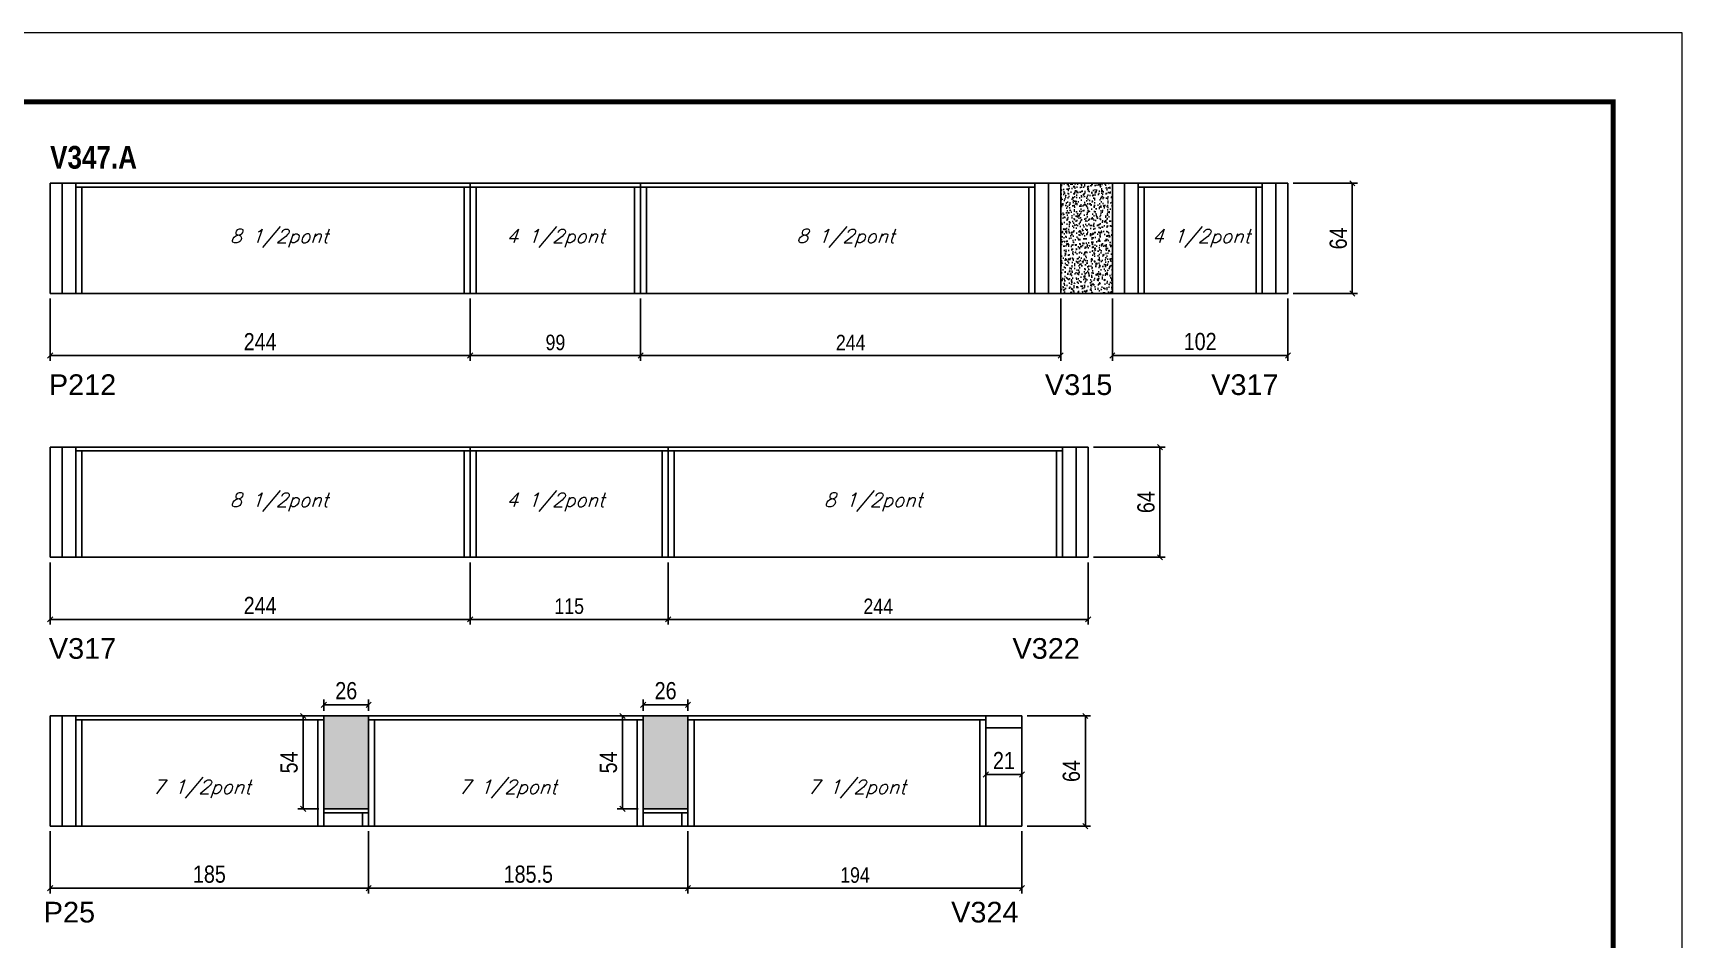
# Model space of a CAD drawing. Extents: x 2603 to 22413, y 1253 to 30260.
# Drawn here: x 13682 to 14639, y 20154 to 20681 of the extents above; entities that cross this region are included whole.
import ezdxf

# ---------------------------------------------------------------- set-up
doc = ezdxf.new("R2010")
doc.units = 0
doc.linetypes.add('DASHED', pattern=[0.75, 0.5, -0.25])
for name, color, linetype in [('5', 5, 'Continuous'), ('COTA', 241, 'Continuous'), ('NOMENCLATURA', 7, 'Continuous'), ('Painéis', 200, 'Continuous'), ('SARR_2.2x7', 40, 'Continuous'), ('SARR_3.5x7', 81, 'Continuous'), ('texto', 7, 'Continuous')]:
    doc.layers.add(name, color=color, linetype=linetype)
doc.layers.add('Folhas', color=255, linetype='Continuous', lineweight=9)
doc.layers.add('SARRAFO DE PRESSAO', color=251, linetype='DASHED', lineweight=9)
doc.styles.add('COTA TECNICA', font='techl___.ttf', dxfattribs={"height": 10})
doc.styles.add('COTA TECNICA-50', font='techl___.ttf', dxfattribs={"height": 9})
doc.styles.add('Romans', font='romans.shx')
doc.styles.get("Standard").update_dxf_attribs({"font": 'arial.ttf'})
doc.styles.add('TECNICA', font='techb___.ttf', dxfattribs={"height": 10})
doc.dimstyles.new('COTA PAINEL-50', dxfattribs={"dimtxt": 9, "dimasz": 3, "dimexe": 3, "dimexo": 3, "dimgap": 3, "dimtad": 1, "dimdec": 1, "dimzin": 12, "dimdsep": 46, "dimtxsty": 'COTA TECNICA-50', "dimblk1": 'OBLIQUE', "dimblk2": 'OBLIQUE', "dimsah": 1, "dimcen": 0.9, "dimclrd": 4, "dimclre": 4, "dimclrt": 240, "dimadec": 1, "dimazin": 3, "dimtfac": 1, "dimtdec": 1, "dimtmove": 0, "dimatfit": 3, "dimfxl": 1, "dimtolj": 1, "dimtzin": 12, "dimarcsym": 0})
doc.dimstyles.new('PAINEL', dxfattribs={"dimtxt": 10, "dimasz": 3, "dimexe": 3, "dimexo": 3, "dimgap": 3, "dimtad": 1, "dimdec": 1, "dimzin": 12, "dimdsep": 46, "dimtxsty": 'COTA TECNICA', "dimblk1": 'OBLIQUE', "dimblk2": 'OBLIQUE', "dimsah": 1, "dimcen": 0.9, "dimclrd": 4, "dimclre": 4, "dimclrt": 240, "dimadec": 1, "dimazin": 3, "dimtfac": 1, "dimtdec": 1, "dimtmove": 0, "dimatfit": 3, "dimfxl": 1, "dimtolj": 1, "dimtzin": 12, "dimarcsym": 0})

# ---------------------------------------------------------------- blocks, each defined once
blk = doc.blocks.new('9999999999')
at = {"layer": 'Folhas'}
blk.add_lwpolyline([(98138.98, 34190.21), (99623.98, 34190.21), (99623.98, 35240.21), (98138.98, 35240.21)], close=True, dxfattribs=at)
at = {"layer": 'Folhas', "color": 30, "const_width": 3}
blk.add_lwpolyline([(98213.98, 34230.21), (99583.98, 34230.21), (99583.98, 35200.21), (98213.98, 35200.21)], close=True, dxfattribs=at)
blk = doc.blocks.new('_Oblique')
at = {"color": 0, "linetype": 'ByBlock', "lineweight": -2}
blk.add_line((-0.5, -0.5), (0.5, 0.5), dxfattribs=at)
blk = doc.blocks.new('*D17')
at = {"layer": 'COTA', "color": 4, "linetype": 'ByBlock', "lineweight": -2, "transparency": 16777216}
for p, q in [((13935.48, 20526.24), (13935.48, 20490.16)), ((14034.48, 20526.24), (14034.48, 20490.16)), ((13935.48, 20493.16), (14034.48, 20493.16))]:
    blk.add_line(p, q, dxfattribs=at)
at = {"layer": 'Defpoints', "color": 0, "linetype": 'ByBlock', "transparency": 16777216}
for p in [(13935.48, 20529.24), (14034.48, 20529.24), (14034.48, 20493.16)]:
    blk.add_point(p, dxfattribs=at)
at = {"layer": 'COTA', "color": 4, "linetype": 'ByBlock', "lineweight": -2, "transparency": 16777216, "xscale": 3, "yscale": 3, "zscale": 3, "rotation": 180}
blk.add_blockref('_Oblique', (13935.48, 20493.16), dxfattribs=at)
at = {"layer": 'COTA', "color": 4, "linetype": 'ByBlock', "lineweight": -2, "transparency": 16777216, "xscale": 3, "yscale": 3, "zscale": 3}
blk.add_blockref('_Oblique', (14034.48, 20493.16), dxfattribs=at)
at = {"layer": 'COTA', "color": 240, "linetype": 'ByBlock', "transparency": 16777216, "insert": (13984.98, 20500.73), "char_height": 9, "attachment_point": 5, "style": 'COTA TECNICA-50'}
blk.add_mtext('\\A1;99', dxfattribs=at)
blk = doc.blocks.new('*D681')
at = {"layer": 'COTA', "color": 4, "linetype": 'ByBlock', "lineweight": -2, "transparency": 16777216}
for p, q in [((14034.48, 20526.24), (14034.48, 20490.16)), ((14278.48, 20526.24), (14278.48, 20490.16)), ((14034.48, 20493.16), (14278.48, 20493.16))]:
    blk.add_line(p, q, dxfattribs=at)
at = {"layer": 'Defpoints', "color": 0, "linetype": 'ByBlock', "transparency": 16777216}
for p in [(14034.48, 20529.24), (14278.48, 20529.24), (14278.48, 20493.16)]:
    blk.add_point(p, dxfattribs=at)
at = {"layer": 'COTA', "color": 4, "linetype": 'ByBlock', "lineweight": -2, "transparency": 16777216, "xscale": 3, "yscale": 3, "zscale": 3, "rotation": 180}
blk.add_blockref('_Oblique', (14034.48, 20493.16), dxfattribs=at)
at = {"layer": 'COTA', "color": 4, "linetype": 'ByBlock', "lineweight": -2, "transparency": 16777216, "xscale": 3, "yscale": 3, "zscale": 3}
blk.add_blockref('_Oblique', (14278.48, 20493.16), dxfattribs=at)
at = {"layer": 'COTA', "color": 240, "linetype": 'ByBlock', "transparency": 16777216, "insert": (14156.48, 20500.72), "char_height": 9, "attachment_point": 5, "style": 'COTA TECNICA-50'}
blk.add_mtext('\\A1;244', dxfattribs=at)
blk = doc.blocks.new('*D682')
at = {"layer": 'COTA', "color": 4, "linetype": 'ByBlock', "lineweight": -2, "transparency": 16777216}
for p, q in [((13691.48, 20526.24), (13691.48, 20490.16)), ((13935.48, 20526.24), (13935.48, 20490.16)), ((13935.48, 20493.16), (13691.48, 20493.16))]:
    blk.add_line(p, q, dxfattribs=at)
at = {"layer": 'Defpoints', "color": 0, "linetype": 'ByBlock', "transparency": 16777216}
for p in [(13691.48, 20529.24), (13935.48, 20529.24), (13691.48, 20493.16)]:
    blk.add_point(p, dxfattribs=at)
at = {"layer": 'COTA', "color": 4, "linetype": 'ByBlock', "lineweight": -2, "transparency": 16777216, "xscale": 3, "yscale": 3, "zscale": 3, "rotation": 180}
blk.add_blockref('_Oblique', (13691.48, 20493.16), dxfattribs=at)
at = {"layer": 'COTA', "color": 4, "linetype": 'ByBlock', "lineweight": -2, "transparency": 16777216, "xscale": 3, "yscale": 3, "zscale": 3}
blk.add_blockref('_Oblique', (13935.48, 20493.16), dxfattribs=at)
at = {"layer": 'COTA', "color": 240, "linetype": 'ByBlock', "transparency": 16777216, "insert": (13813.48, 20501.23), "char_height": 10, "attachment_point": 5, "style": 'COTA TECNICA'}
blk.add_mtext('\\A1;244', dxfattribs=at)
blk = doc.blocks.new('*D683')
at = {"layer": 'COTA', "color": 4, "linetype": 'ByBlock', "lineweight": -2, "transparency": 16777216}
for p, q in [((14308.48, 20526.24), (14308.48, 20490.16)), ((14410.48, 20526.24), (14410.48, 20490.16)), ((14308.48, 20493.16), (14410.48, 20493.16))]:
    blk.add_line(p, q, dxfattribs=at)
at = {"layer": 'Defpoints', "color": 0, "linetype": 'ByBlock', "transparency": 16777216}
for p in [(14308.48, 20529.24), (14410.48, 20529.24), (14410.48, 20493.16)]:
    blk.add_point(p, dxfattribs=at)
at = {"layer": 'COTA', "color": 4, "linetype": 'ByBlock', "lineweight": -2, "transparency": 16777216, "xscale": 3, "yscale": 3, "zscale": 3, "rotation": 180}
blk.add_blockref('_Oblique', (14308.48, 20493.16), dxfattribs=at)
at = {"layer": 'COTA', "color": 4, "linetype": 'ByBlock', "lineweight": -2, "transparency": 16777216, "xscale": 3, "yscale": 3, "zscale": 3}
blk.add_blockref('_Oblique', (14410.48, 20493.16), dxfattribs=at)
at = {"layer": 'COTA', "color": 240, "linetype": 'ByBlock', "transparency": 16777216, "insert": (14359.48, 20501.26), "char_height": 10, "attachment_point": 5, "style": 'COTA TECNICA'}
blk.add_mtext('\\A1;102', dxfattribs=at)
blk = doc.blocks.new('*D684')
at = {"layer": 'COTA', "color": 4, "linetype": 'ByBlock', "lineweight": -2, "transparency": 16777216}
for p, q in [((14413.48, 20593.24), (14450.86, 20593.24)), ((14447.86, 20593.24), (14447.86, 20529.24)), ((14413.48, 20529.24), (14450.86, 20529.24))]:
    blk.add_line(p, q, dxfattribs=at)
at = {"layer": 'Defpoints', "color": 0, "linetype": 'ByBlock', "transparency": 16777216}
for p in [(14410.48, 20593.24), (14410.48, 20529.24), (14447.86, 20529.24)]:
    blk.add_point(p, dxfattribs=at)
at = {"layer": 'COTA', "color": 4, "linetype": 'ByBlock', "lineweight": -2, "transparency": 16777216, "xscale": 3, "yscale": 3, "zscale": 3}
for p, rotation in [((14447.86, 20593.24), 90), ((14447.86, 20529.24), 270)]:
    blk.add_blockref('_Oblique', p, dxfattribs=dict(at, rotation=rotation))
at = {"layer": 'COTA', "color": 240, "linetype": 'ByBlock', "transparency": 16777216, "insert": (14439.76, 20561.24), "char_height": 10, "attachment_point": 5, "rotation": 90, "style": 'COTA TECNICA'}
blk.add_mtext('\\A1;64', dxfattribs=at)
blk = doc.blocks.new('*D18')
at = {"layer": 'COTA', "color": 4, "linetype": 'ByBlock', "lineweight": -2, "transparency": 16777216}
for p, q in [((13935.48, 20372.99), (13935.48, 20336.9)), ((14050.48, 20372.99), (14050.48, 20336.9)), ((13935.48, 20339.9), (14050.48, 20339.9))]:
    blk.add_line(p, q, dxfattribs=at)
at = {"layer": 'Defpoints', "color": 0, "linetype": 'ByBlock', "transparency": 16777216}
for p in [(13935.48, 20375.99), (14050.48, 20375.99), (14050.48, 20339.9)]:
    blk.add_point(p, dxfattribs=at)
at = {"layer": 'COTA', "color": 4, "linetype": 'ByBlock', "lineweight": -2, "transparency": 16777216, "xscale": 3, "yscale": 3, "zscale": 3, "rotation": 180}
blk.add_blockref('_Oblique', (13935.48, 20339.9), dxfattribs=at)
at = {"layer": 'COTA', "color": 4, "linetype": 'ByBlock', "lineweight": -2, "transparency": 16777216, "xscale": 3, "yscale": 3, "zscale": 3}
blk.add_blockref('_Oblique', (14050.48, 20339.9), dxfattribs=at)
at = {"layer": 'COTA', "color": 240, "linetype": 'ByBlock', "transparency": 16777216, "insert": (13992.98, 20347.5), "char_height": 9, "attachment_point": 5, "style": 'COTA TECNICA-50'}
blk.add_mtext('\\A1;115', dxfattribs=at)
blk = doc.blocks.new('*D685')
at = {"layer": 'COTA', "color": 4, "linetype": 'ByBlock', "lineweight": -2, "transparency": 16777216}
for p, q in [((14050.48, 20372.99), (14050.48, 20336.9)), ((14294.48, 20372.99), (14294.48, 20336.9)), ((14050.48, 20339.9), (14294.48, 20339.9))]:
    blk.add_line(p, q, dxfattribs=at)
at = {"layer": 'Defpoints', "color": 0, "linetype": 'ByBlock', "transparency": 16777216}
for p in [(14050.48, 20375.99), (14294.48, 20375.99), (14294.48, 20339.9)]:
    blk.add_point(p, dxfattribs=at)
at = {"layer": 'COTA', "color": 4, "linetype": 'ByBlock', "lineweight": -2, "transparency": 16777216, "xscale": 3, "yscale": 3, "zscale": 3, "rotation": 180}
blk.add_blockref('_Oblique', (14050.48, 20339.9), dxfattribs=at)
at = {"layer": 'COTA', "color": 4, "linetype": 'ByBlock', "lineweight": -2, "transparency": 16777216, "xscale": 3, "yscale": 3, "zscale": 3}
blk.add_blockref('_Oblique', (14294.48, 20339.9), dxfattribs=at)
at = {"layer": 'COTA', "color": 240, "linetype": 'ByBlock', "transparency": 16777216, "insert": (14172.48, 20347.47), "char_height": 9, "attachment_point": 5, "style": 'COTA TECNICA-50'}
blk.add_mtext('\\A1;244', dxfattribs=at)
blk = doc.blocks.new('*D686')
at = {"layer": 'COTA', "color": 4, "linetype": 'ByBlock', "lineweight": -2, "transparency": 16777216}
for p, q in [((13691.48, 20372.99), (13691.48, 20336.9)), ((13935.48, 20372.99), (13935.48, 20336.9)), ((13935.48, 20339.9), (13691.48, 20339.9))]:
    blk.add_line(p, q, dxfattribs=at)
at = {"layer": 'Defpoints', "color": 0, "linetype": 'ByBlock', "transparency": 16777216}
for p in [(13691.48, 20375.99), (13935.48, 20375.99), (13691.48, 20339.9)]:
    blk.add_point(p, dxfattribs=at)
at = {"layer": 'COTA', "color": 4, "linetype": 'ByBlock', "lineweight": -2, "transparency": 16777216, "xscale": 3, "yscale": 3, "zscale": 3, "rotation": 180}
blk.add_blockref('_Oblique', (13691.48, 20339.9), dxfattribs=at)
at = {"layer": 'COTA', "color": 4, "linetype": 'ByBlock', "lineweight": -2, "transparency": 16777216, "xscale": 3, "yscale": 3, "zscale": 3}
blk.add_blockref('_Oblique', (13935.48, 20339.9), dxfattribs=at)
at = {"layer": 'COTA', "color": 240, "linetype": 'ByBlock', "transparency": 16777216, "insert": (13813.48, 20347.98), "char_height": 10, "attachment_point": 5, "style": 'COTA TECNICA'}
blk.add_mtext('\\A1;244', dxfattribs=at)
blk = doc.blocks.new('*D687')
at = {"layer": 'COTA', "color": 4, "linetype": 'ByBlock', "lineweight": -2, "transparency": 16777216}
for p, q in [((14297.48, 20439.99), (14339.15, 20439.99)), ((14336.15, 20439.99), (14336.15, 20375.99)), ((14297.48, 20375.99), (14339.15, 20375.99))]:
    blk.add_line(p, q, dxfattribs=at)
at = {"layer": 'Defpoints', "color": 0, "linetype": 'ByBlock', "transparency": 16777216}
for p in [(14294.48, 20439.99), (14294.48, 20375.99), (14336.15, 20375.99)]:
    blk.add_point(p, dxfattribs=at)
at = {"layer": 'COTA', "color": 4, "linetype": 'ByBlock', "lineweight": -2, "transparency": 16777216, "xscale": 3, "yscale": 3, "zscale": 3}
for p, rotation in [((14336.15, 20439.99), 90), ((14336.15, 20375.99), 270)]:
    blk.add_blockref('_Oblique', p, dxfattribs=dict(at, rotation=rotation))
at = {"layer": 'COTA', "color": 240, "linetype": 'ByBlock', "transparency": 16777216, "insert": (14328.05, 20407.99), "char_height": 10, "attachment_point": 5, "rotation": 90, "style": 'COTA TECNICA'}
blk.add_mtext('\\A1;64', dxfattribs=at)
blk = doc.blocks.new('*D702')
at = {"layer": 'COTA', "color": 4, "linetype": 'ByBlock', "lineweight": -2, "transparency": 16777216}
for p, q in [((14061.98, 20216.8), (14061.98, 20180.71)), ((14255.98, 20216.8), (14255.98, 20180.71)), ((14061.98, 20183.71), (14255.98, 20183.71))]:
    blk.add_line(p, q, dxfattribs=at)
at = {"layer": 'Defpoints', "color": 0, "linetype": 'ByBlock', "transparency": 16777216}
for p in [(14061.98, 20219.8), (14255.98, 20219.8), (14255.98, 20183.71)]:
    blk.add_point(p, dxfattribs=at)
at = {"layer": 'COTA', "color": 4, "linetype": 'ByBlock', "lineweight": -2, "transparency": 16777216, "xscale": 3, "yscale": 3, "zscale": 3, "rotation": 180}
blk.add_blockref('_Oblique', (14061.98, 20183.71), dxfattribs=at)
at = {"layer": 'COTA', "color": 4, "linetype": 'ByBlock', "lineweight": -2, "transparency": 16777216, "xscale": 3, "yscale": 3, "zscale": 3}
blk.add_blockref('_Oblique', (14255.98, 20183.71), dxfattribs=at)
at = {"layer": 'COTA', "color": 240, "linetype": 'ByBlock', "transparency": 16777216, "insert": (14158.98, 20191.31), "char_height": 9, "attachment_point": 5, "style": 'COTA TECNICA-50'}
blk.add_mtext('\\A1;194', dxfattribs=at)
blk = doc.blocks.new('*D703')
at = {"layer": 'COTA', "color": 4, "linetype": 'ByBlock', "lineweight": -2, "transparency": 16777216}
for p, q in [((13876.48, 20216.8), (13876.48, 20180.71)), ((14061.98, 20216.8), (14061.98, 20180.71)), ((14061.98, 20183.71), (13876.48, 20183.71))]:
    blk.add_line(p, q, dxfattribs=at)
at = {"layer": 'Defpoints', "color": 0, "linetype": 'ByBlock', "transparency": 16777216}
for p in [(13876.48, 20219.8), (14061.98, 20219.8), (13876.48, 20183.71)]:
    blk.add_point(p, dxfattribs=at)
at = {"layer": 'COTA', "color": 4, "linetype": 'ByBlock', "lineweight": -2, "transparency": 16777216, "xscale": 3, "yscale": 3, "zscale": 3, "rotation": 180}
blk.add_blockref('_Oblique', (13876.48, 20183.71), dxfattribs=at)
at = {"layer": 'COTA', "color": 4, "linetype": 'ByBlock', "lineweight": -2, "transparency": 16777216, "xscale": 3, "yscale": 3, "zscale": 3}
blk.add_blockref('_Oblique', (14061.98, 20183.71), dxfattribs=at)
at = {"layer": 'COTA', "color": 240, "linetype": 'ByBlock', "transparency": 16777216, "insert": (13969.23, 20191.84), "char_height": 10, "attachment_point": 5, "style": 'COTA TECNICA'}
blk.add_mtext('\\A1;185.5', dxfattribs=at)
blk = doc.blocks.new('*D704')
at = {"layer": 'COTA', "color": 4, "linetype": 'ByBlock', "lineweight": -2, "transparency": 16777216}
for p, q in [((13691.48, 20216.8), (13691.48, 20180.71)), ((13876.48, 20216.8), (13876.48, 20180.71)), ((13876.48, 20183.71), (13691.48, 20183.71))]:
    blk.add_line(p, q, dxfattribs=at)
at = {"layer": 'Defpoints', "color": 0, "linetype": 'ByBlock', "transparency": 16777216}
for p in [(13691.48, 20219.8), (13876.48, 20219.8), (13691.48, 20183.71)]:
    blk.add_point(p, dxfattribs=at)
at = {"layer": 'COTA', "color": 4, "linetype": 'ByBlock', "lineweight": -2, "transparency": 16777216, "xscale": 3, "yscale": 3, "zscale": 3, "rotation": 180}
blk.add_blockref('_Oblique', (13691.48, 20183.71), dxfattribs=at)
at = {"layer": 'COTA', "color": 4, "linetype": 'ByBlock', "lineweight": -2, "transparency": 16777216, "xscale": 3, "yscale": 3, "zscale": 3}
blk.add_blockref('_Oblique', (13876.48, 20183.71), dxfattribs=at)
at = {"layer": 'COTA', "color": 240, "linetype": 'ByBlock', "transparency": 16777216, "insert": (13783.98, 20191.84), "char_height": 10, "attachment_point": 5, "style": 'COTA TECNICA'}
blk.add_mtext('\\A1;185', dxfattribs=at)
blk = doc.blocks.new('*D705')
at = {"layer": 'COTA', "color": 4, "linetype": 'ByBlock', "lineweight": -2, "transparency": 16777216}
for p, q in [((14035.98, 20286.8), (14035.98, 20293.3)), ((14035.98, 20290.3), (14061.98, 20290.3)), ((14061.98, 20286.8), (14061.98, 20293.3))]:
    blk.add_line(p, q, dxfattribs=at)
at = {"layer": 'Defpoints', "color": 0, "linetype": 'ByBlock', "transparency": 16777216}
for p in [(14061.98, 20290.3), (14035.98, 20283.8), (14061.98, 20283.8)]:
    blk.add_point(p, dxfattribs=at)
at = {"layer": 'COTA', "color": 4, "linetype": 'ByBlock', "lineweight": -2, "transparency": 16777216, "xscale": 3, "yscale": 3, "zscale": 3, "rotation": 180}
blk.add_blockref('_Oblique', (14035.98, 20290.3), dxfattribs=at)
at = {"layer": 'COTA', "color": 4, "linetype": 'ByBlock', "lineweight": -2, "transparency": 16777216, "xscale": 3, "yscale": 3, "zscale": 3}
blk.add_blockref('_Oblique', (14061.98, 20290.3), dxfattribs=at)
at = {"layer": 'COTA', "color": 240, "linetype": 'ByBlock', "transparency": 16777216, "insert": (14048.98, 20298.41), "char_height": 10, "attachment_point": 5, "style": 'COTA TECNICA'}
blk.add_mtext('\\A1;26', dxfattribs=at)
blk = doc.blocks.new('*D706')
at = {"layer": 'COTA', "color": 4, "linetype": 'ByBlock', "lineweight": -2, "transparency": 16777216}
for p, q in [((13850.48, 20286.8), (13850.48, 20293.3)), ((13850.48, 20290.3), (13876.48, 20290.3)), ((13876.48, 20286.8), (13876.48, 20293.3))]:
    blk.add_line(p, q, dxfattribs=at)
at = {"layer": 'Defpoints', "color": 0, "linetype": 'ByBlock', "transparency": 16777216}
for p in [(13876.48, 20290.3), (13850.48, 20283.8), (13876.48, 20283.8)]:
    blk.add_point(p, dxfattribs=at)
at = {"layer": 'COTA', "color": 4, "linetype": 'ByBlock', "lineweight": -2, "transparency": 16777216, "xscale": 3, "yscale": 3, "zscale": 3, "rotation": 180}
blk.add_blockref('_Oblique', (13850.48, 20290.3), dxfattribs=at)
at = {"layer": 'COTA', "color": 4, "linetype": 'ByBlock', "lineweight": -2, "transparency": 16777216, "xscale": 3, "yscale": 3, "zscale": 3}
blk.add_blockref('_Oblique', (13876.48, 20290.3), dxfattribs=at)
at = {"layer": 'COTA', "color": 240, "linetype": 'ByBlock', "transparency": 16777216, "insert": (13863.48, 20298.41), "char_height": 10, "attachment_point": 5, "style": 'COTA TECNICA'}
blk.add_mtext('\\A1;26', dxfattribs=at)
blk = doc.blocks.new('*D707')
at = {"layer": 'COTA', "color": 4, "linetype": 'ByBlock', "lineweight": -2, "transparency": 16777216}
for p, q in [((14032.98, 20283.8), (14020.92, 20283.8)), ((14023.92, 20229.8), (14023.92, 20283.8)), ((14032.98, 20229.8), (14020.92, 20229.8))]:
    blk.add_line(p, q, dxfattribs=at)
at = {"layer": 'Defpoints', "color": 0, "linetype": 'ByBlock', "transparency": 16777216}
for p in [(14023.92, 20283.8), (14035.98, 20283.8), (14035.98, 20229.8)]:
    blk.add_point(p, dxfattribs=at)
at = {"layer": 'COTA', "color": 4, "linetype": 'ByBlock', "lineweight": -2, "transparency": 16777216, "xscale": 3, "yscale": 3, "zscale": 3}
for p, rotation in [((14023.92, 20283.8), 90), ((14023.92, 20229.8), 270)]:
    blk.add_blockref('_Oblique', p, dxfattribs=dict(at, rotation=rotation))
at = {"layer": 'COTA', "color": 240, "linetype": 'ByBlock', "transparency": 16777216, "insert": (14015.81, 20256.8), "char_height": 10, "attachment_point": 5, "rotation": 90, "style": 'COTA TECNICA'}
blk.add_mtext('\\A1;54', dxfattribs=at)
blk = doc.blocks.new('*D23')
at = {"layer": 'COTA', "color": 4, "linetype": 'ByBlock', "lineweight": -2, "transparency": 16777216}
for p, q in [((13847.48, 20283.8), (13835.42, 20283.8)), ((13838.42, 20229.8), (13838.42, 20283.8)), ((13847.48, 20229.8), (13835.42, 20229.8))]:
    blk.add_line(p, q, dxfattribs=at)
at = {"layer": 'Defpoints', "color": 0, "linetype": 'ByBlock', "transparency": 16777216}
for p in [(13838.42, 20283.8), (13850.48, 20283.8), (13850.48, 20229.8)]:
    blk.add_point(p, dxfattribs=at)
at = {"layer": 'COTA', "color": 4, "linetype": 'ByBlock', "lineweight": -2, "transparency": 16777216, "xscale": 3, "yscale": 3, "zscale": 3}
for p, rotation in [((13838.42, 20283.8), 90), ((13838.42, 20229.8), 270)]:
    blk.add_blockref('_Oblique', p, dxfattribs=dict(at, rotation=rotation))
at = {"layer": 'COTA', "color": 240, "linetype": 'ByBlock', "transparency": 16777216, "insert": (13830.31, 20256.8), "char_height": 10, "attachment_point": 5, "rotation": 90, "style": 'COTA TECNICA'}
blk.add_mtext('\\A1;54', dxfattribs=at)
blk = doc.blocks.new('*D708')
at = {"layer": 'COTA', "color": 4, "linetype": 'ByBlock', "lineweight": -2, "transparency": 16777216}
for p, q in [((14234.98, 20249.83), (14255.98, 20249.83)), ((14234.98, 20248.8), (14234.98, 20246.83)), ((14255.98, 20248.8), (14255.98, 20246.83))]:
    blk.add_line(p, q, dxfattribs=at)
at = {"layer": 'Defpoints', "color": 0, "linetype": 'ByBlock', "transparency": 16777216}
for p in [(14234.98, 20251.8), (14255.98, 20251.8), (14255.98, 20249.83)]:
    blk.add_point(p, dxfattribs=at)
at = {"layer": 'COTA', "color": 4, "linetype": 'ByBlock', "lineweight": -2, "transparency": 16777216, "xscale": 3, "yscale": 3, "zscale": 3, "rotation": 180}
blk.add_blockref('_Oblique', (14234.98, 20249.83), dxfattribs=at)
at = {"layer": 'COTA', "color": 4, "linetype": 'ByBlock', "lineweight": -2, "transparency": 16777216, "xscale": 3, "yscale": 3, "zscale": 3}
blk.add_blockref('_Oblique', (14255.98, 20249.83), dxfattribs=at)
at = {"layer": 'COTA', "color": 240, "linetype": 'ByBlock', "transparency": 16777216, "insert": (14245.48, 20257.89), "char_height": 10, "attachment_point": 5, "style": 'COTA TECNICA'}
blk.add_mtext('\\A1;21', dxfattribs=at)
blk = doc.blocks.new('*D712')
at = {"layer": 'COTA', "color": 4, "linetype": 'ByBlock', "lineweight": -2, "transparency": 16777216}
for p, q in [((14258.98, 20283.8), (14295.81, 20283.8)), ((14292.81, 20219.8), (14292.81, 20283.8)), ((14258.98, 20219.8), (14295.81, 20219.8))]:
    blk.add_line(p, q, dxfattribs=at)
at = {"layer": 'Defpoints', "color": 0, "linetype": 'ByBlock', "transparency": 16777216}
for p in [(14255.98, 20283.8), (14292.81, 20283.8), (14255.98, 20219.8)]:
    blk.add_point(p, dxfattribs=at)
at = {"layer": 'COTA', "color": 4, "linetype": 'ByBlock', "lineweight": -2, "transparency": 16777216, "xscale": 3, "yscale": 3, "zscale": 3}
for p, rotation in [((14292.81, 20283.8), 90), ((14292.81, 20219.8), 270)]:
    blk.add_blockref('_Oblique', p, dxfattribs=dict(at, rotation=rotation))
at = {"layer": 'COTA', "color": 240, "linetype": 'ByBlock', "transparency": 16777216, "insert": (14284.71, 20251.8), "char_height": 10, "attachment_point": 5, "rotation": 90, "style": 'COTA TECNICA'}
blk.add_mtext('\\A1;64', dxfattribs=at)

msp = doc.modelspace()

# ---------------------------------------------------------------- hatches: boundary and pattern name
at = {"layer": 'COTA', "linetype": 'ByBlock'}
h = msp.add_hatch(dxfattribs=at)
h.set_pattern_fill('AR-CONC', color=256, scale=0.03)
h.set_pattern_definition([(50, (-120678.61, -6120.9034), (5.46554007, -0.47817257), [0.5715, -6.2865]), (355, (-120678.61, -6120.9034), (-1.05730264, 5.73170536), [0.4572, -5.02921753]), (100.4514447, (-120678.1545, -6120.943), (4.40823741, 5.25353256), [0.48570026, -5.34270734]), (46.1842, (-120678.61, -6119.3794), (8.13237123, -1.26126984), [0.85725, -9.42975]), (96.6355576, (-120677.932, -6119.4845), (7.122124, 7.42278374), [0.7285507, -8.01406824]), (351.184151, (-120678.61, -6119.379), (7.122124, 7.42278374), [0.685799, -7.54379196]), (21, (-120677.848, -6119.7604), (4.54843174, -3.06795595), [0.5715, -6.2865]), (326, (-120677.848, -6119.7604), (1.85406085, 5.52563898), [0.4572, -5.0292]), (71.451445, (-120677.469, -6120.016), (6.40249258, 2.45768307), [0.48570026, -5.34269813]), (37.5, (-120678.61, -6120.9034), (0.092658098, 2.536651166), [0, -4.96824, 0, -5.1054, 0, -5.04825]), (7.5, (-120678.61, -6120.9034), (2.004589875, 3.005417245), [0, -2.91084, 0, -4.85394, 0, -1.92405]), (327.5, (-120680.3092, -6120.9034), (4.067717855, -0.17186232), [0, -1.905, 0, -5.9436, 0, -7.8867]), (317.5, (-120681.071, -6120.9034), (4.44387544, 0.76279473), [0, -2.4765, 0, -3.94716, 0, -5.6007])])
h.paths.add_polyline_path([(14278.48, 20529.24), (14308.48, 20529.24), (14308.48, 20593.24), (14278.48, 20593.24)])
h = msp.add_hatch(dxfattribs=at)
h.set_pattern_fill('AR-CONC', color=256, scale=0.03)
h.set_pattern_definition([(50, (-115866.6203, -5336.358), (5.46554007, -0.47817257), [0.5715, -6.2865]), (355, (-115866.62, -5336.358), (-1.05730264, 5.73170536), [0.4572, -5.02921753]), (100.4514447, (-115866.165, -5336.3977), (4.40823741, 5.25353256), [0.48570026, -5.34270734]), (46.1842, (-115866.62, -5334.834), (8.13237123, -1.26126984), [0.85725, -9.42975]), (96.6355576, (-115865.9426, -5334.939), (7.122124, 7.42278374), [0.7285507, -8.01406824]), (351.184151, (-115866.62, -5334.834), (7.122124, 7.42278374), [0.685799, -7.54379196]), (21, (-115865.8583, -5335.215), (4.54843174, -3.06795595), [0.5715, -6.2865]), (326, (-115865.858, -5335.215), (1.85406085, 5.52563898), [0.4572, -5.0292]), (71.451445, (-115865.479, -5335.4705), (6.40249258, 2.45768307), [0.48570026, -5.34269813]), (37.5, (-115866.6203, -5336.3579), (0.092658098, 2.536651166), [0, -4.96824, 0, -5.1054, 0, -5.04825]), (7.5, (-115866.6203, -5336.3579), (2.004589875, 3.005417245), [0, -2.91084, 0, -4.85394, 0, -1.92405]), (327.5, (-115868.3195, -5336.3579), (4.067717855, -0.17186232), [0, -1.905, 0, -5.9436, 0, -7.8867]), (317.5, (-115869.0815, -5336.358), (4.44387544, 0.76279473), [0, -2.4765, 0, -3.94716, 0, -5.6007])])
h.paths.add_polyline_path([(13850.48, 20229.8), (13876.48, 20229.8), (13876.48, 20283.8), (13850.48, 20283.8)])
h.paths.add_polyline_path([(14061.98, 20283.8), (14035.98, 20283.8), (14035.98, 20229.8), (14061.98, 20229.8)])

# ---------------------------------------------------------------- linework, layer by layer
for p, q in [((13706.48, 20593.24), (13706.48, 20529.24)), ((14308.48, 20593.24), (14278.48, 20593.24)), ((14323.48, 20593.24), (14323.48, 20529.24)), ((14395.48, 20593.24), (14395.48, 20529.24)), ((14308.48, 20529.24), (14278.48, 20529.24)), ((13706.48, 20439.99), (13706.48, 20375.99)), ((13850.48, 20283.8), (13876.48, 20283.8)), ((14035.98, 20283.8), (14061.98, 20283.8)), ((13850.48, 20229.8), (13850.48, 20219.8)), ((14035.98, 20229.8), (14035.98, 20219.8))]:
    msp.add_line(p, q, dxfattribs=at)
at = {"layer": 'Painéis', "linetype": 'Continuous'}
for p, q in [((13691.48, 20529.24), (13691.48, 20593.24)), ((13691.48, 20593.24), (14278.48, 20593.24)), ((13935.48, 20529.24), (13935.48, 20593.24)), ((14034.48, 20529.24), (14034.48, 20593.24)), ((14278.48, 20593.24), (14278.48, 20529.24)), ((14308.48, 20529.24), (14308.48, 20593.24)), ((14308.48, 20593.24), (14410.48, 20593.24)), ((14410.48, 20593.24), (14410.48, 20529.24)), ((14278.48, 20529.24), (13691.48, 20529.24)), ((14410.48, 20529.24), (14308.48, 20529.24)), ((13691.48, 20375.99), (13691.48, 20439.99)), ((13691.48, 20439.99), (14294.48, 20439.99)), ((13935.48, 20375.99), (13935.48, 20439.99)), ((14050.48, 20375.99), (14050.48, 20439.99)), ((14294.48, 20439.99), (14294.48, 20375.99)), ((14294.48, 20375.99), (13691.48, 20375.99)), ((13691.48, 20283.8), (13850.48, 20283.8)), ((13691.48, 20219.8), (13691.48, 20283.8)), ((13850.48, 20229.8), (13850.48, 20283.8)), ((13876.48, 20283.8), (14035.98, 20283.8)), ((13876.48, 20219.8), (13876.48, 20283.8)), ((14035.98, 20229.8), (14035.98, 20283.8)), ((14061.98, 20283.8), (14255.98, 20283.8)), ((14061.98, 20219.8), (14061.98, 20283.8)), ((14255.98, 20283.8), (14255.98, 20219.8)), ((13850.48, 20229.8), (13876.48, 20229.8)), ((14035.98, 20229.8), (14061.98, 20229.8)), ((14255.98, 20219.8), (13691.48, 20219.8))]:
    msp.add_line(p, q, dxfattribs=at)
at = {"layer": 'SARR_2.2x7', "linetype": 'Continuous'}
for p, q in [((13698.48, 20529.24), (13698.48, 20593.24)), ((13706.48, 20591.04), (13935.48, 20591.04)), ((13935.48, 20591.04), (14034.48, 20591.04)), ((14034.48, 20591.04), (14263.48, 20591.04)), ((14271.48, 20593.24), (14271.48, 20529.24)), ((14315.48, 20529.24), (14315.48, 20593.24)), ((14323.48, 20591.04), (14395.48, 20591.04)), ((14403.48, 20529.24), (14403.48, 20593.24)), ((13698.48, 20375.99), (13698.48, 20439.99)), ((13706.48, 20437.79), (13935.48, 20437.79)), ((13935.48, 20437.79), (14050.48, 20437.79)), ((14050.48, 20437.79), (14279.48, 20437.79)), ((14287.48, 20439.99), (14287.48, 20375.99)), ((13698.48, 20283.8), (13698.48, 20219.8)), ((13850.48, 20281.6), (13706.48, 20281.6)), ((14035.98, 20281.6), (13876.48, 20281.6)), ((14061.98, 20281.6), (14234.98, 20281.6)), ((14234.98, 20276.8), (14255.98, 20276.8)), ((13876.48, 20227.6), (13850.48, 20227.6)), ((14061.98, 20227.6), (14035.98, 20227.6))]:
    msp.add_line(p, q, dxfattribs=at)
at = {"layer": 'SARR_3.5x7'}
for p, q in [((13709.98, 20591.04), (13709.98, 20529.24)), ((13931.98, 20591.04), (13931.98, 20529.24)), ((13938.98, 20591.04), (13938.98, 20529.24)), ((14030.98, 20591.04), (14030.98, 20529.24)), ((14037.98, 20591.04), (14037.98, 20529.24)), ((14259.98, 20591.04), (14259.98, 20529.24)), ((14263.48, 20593.24), (14263.48, 20529.24)), ((14326.98, 20591.04), (14326.98, 20529.24)), ((14391.98, 20591.04), (14391.98, 20529.24)), ((13709.98, 20437.79), (13709.98, 20375.99)), ((13931.98, 20437.79), (13931.98, 20375.99)), ((13938.98, 20437.79), (13938.98, 20375.99)), ((14046.98, 20437.79), (14046.98, 20375.99)), ((14053.98, 20437.79), (14053.98, 20375.99)), ((14275.98, 20437.79), (14275.98, 20375.99)), ((14279.48, 20439.99), (14279.48, 20375.99)), ((13706.48, 20283.8), (13706.48, 20219.8)), ((13709.98, 20281.6), (13709.98, 20219.8)), ((13846.98, 20281.6), (13846.98, 20219.8)), ((13879.98, 20281.6), (13879.98, 20219.8)), ((14032.48, 20281.6), (14032.48, 20219.8)), ((14065.48, 20281.6), (14065.48, 20219.8)), ((14231.48, 20281.6), (14231.48, 20219.8)), ((14234.98, 20283.8), (14234.98, 20219.8)), ((13872.98, 20227.6), (13872.98, 20219.8)), ((14058.48, 20227.6), (14058.48, 20219.8))]:
    msp.add_line(p, q, dxfattribs=at)

# ---------------------------------------------------------------- block references
at = {"layer": 'SARRAFO DE PRESSAO', "color": 6, "linetype": 'ByBlock'}
msp.add_blockref('9999999999', (-84984.6, -14559.63), dxfattribs=at)

# ---------------------------------------------------------------- texts
at = {"layer": '5', "linetype": 'Continuous'}
for s, rotation, p in [('P212', 0.00004, (13690.74, 20470.26)), ('V315', 359.99996, (14269.33, 20470.26)), ('V317', 359.99996, (14365.89, 20470.26)), ('V317', 0.00004, (13690.74, 20317.01)), ('V322', 0.00004, (14250.48, 20317.01)), ('P25', 0.00004, (13687.78, 20163.82)), ('V324', 359.99996, (14214.84, 20163.82))]:
    msp.add_text(s, height=12, rotation=rotation, dxfattribs=at).set_placement(p)
at = {"layer": 'NOMENCLATURA', "style": 'TECNICA'}
msp.add_text('V347.A', height=13.2, dxfattribs=at).set_placement((13691.48, 20601.76))
at = {"layer": 'texto', "color": 2, "char_height": 8, "attachment_point": 5, "style": 'Romans'}
for s, insert in [('{\\Q19;\\C256;8 1/2pont}', (13824.48, 20561.24)), ('{\\Q19;\\C256;4 1/2pont}', (13984.98, 20561.24)), ('{\\Q19;\\C256;8 1/2pont}', (14153.48, 20561.24)), ('{\\Q19;\\C256;4 1/2pont}', (14359.98, 20561.24)), ('{\\Q19;\\C256;8 1/2pont}', (13824.48, 20407.99)), ('{\\Q19;\\C256;4 1/2pont}', (13984.98, 20407.99)), ('{\\Q19;\\C256;8 1/2pont}', (14169.48, 20407.99)), ('{\\Q19;\\C256;7 1/2pont}', (13779.48, 20241.3)), ('{\\Q19;\\C256;7 1/2pont}', (13957.23, 20241.3)), ('{\\Q19;\\C256;7 1/2pont}', (14159.98, 20241.3))]:
    msp.add_mtext(s, dxfattribs=dict(at, insert=insert))

# ---------------------------------------------------------------- dimensions: what is measured, and where the dimension line sits
at = {"layer": 'COTA', "linetype": 'ByBlock'}
for base, p1, p2, angle, picture, middle in [((14447.86, 20529.24), (14410.48, 20593.24), (14410.48, 20529.24), 90, '*D684', (14439.76, 20561.24)), ((13691.48, 20493.16), (13935.48, 20529.24), (13691.48, 20529.24), 180, '*D682', (13813.48, 20501.23)), ((14410.48, 20493.16), (14308.48, 20529.24), (14410.48, 20529.24), 180, '*D683', (14359.48, 20501.26)), ((14336.15, 20375.99), (14294.48, 20439.99), (14294.48, 20375.99), 90, '*D687', (14328.05, 20407.99)), ((13691.48, 20339.9), (13935.48, 20375.99), (13691.48, 20375.99), 180, '*D686', (13813.48, 20347.98)), ((13876.48, 20290.3), (13850.48, 20283.8), (13876.48, 20283.8), 180, '*D706', (13863.48, 20298.41)), ((14061.98, 20290.3), (14035.98, 20283.8), (14061.98, 20283.8), 180, '*D705', (14048.98, 20298.41)), ((13838.42, 20283.8), (13850.48, 20229.8), (13850.48, 20283.8), 90, '*D23', (13830.31, 20256.8)), ((14023.92, 20283.8), (14035.98, 20229.8), (14035.98, 20283.8), 90, '*D707', (14015.81, 20256.8)), ((14292.81, 20283.8), (14255.98, 20219.8), (14255.98, 20283.8), 90, '*D712', (14284.71, 20251.8)), ((13876.48, 20183.71), (14061.98, 20219.8), (13876.48, 20219.8), 180, '*D703', (13969.23, 20191.84))]:
    dim = msp.add_linear_dim(base=base, p1=p1, p2=p2, angle=angle, dimstyle='PAINEL', dxfattribs=at)
    dim.commit()
    dim.dimension.update_dxf_attribs({"geometry": picture, "text_midpoint": middle})
for base, p1, p2, dimstyle, override, picture, middle in [((14034.48, 20493.16), (13935.48, 20529.24), (14034.48, 20529.24), 'COTA PAINEL-50', {"dimarcsym": 1}, '*D17', (13984.98, 20500.73)), ((14050.48, 20339.9), (13935.48, 20375.99), (14050.48, 20375.99), 'COTA PAINEL-50', {"dimarcsym": 1}, '*D18', (13992.98, 20347.5)), ((13691.48, 20183.71), (13876.48, 20219.8), (13691.48, 20219.8), 'PAINEL', {"dimtmove": 1}, '*D704', (13783.98, 20191.84))]:
    dim = msp.add_linear_dim(base=base, p1=p1, p2=p2, angle=180, dimstyle=dimstyle, override=override, dxfattribs=at)
    dim.commit()
    dim.dimension.update_dxf_attribs({"geometry": picture, "text_midpoint": middle})
for base, p1, p2, picture, middle in [((14278.48, 20493.16), (14034.48, 20529.24), (14278.48, 20529.24), '*D681', (14156.48, 20500.72)), ((14294.48, 20339.9), (14050.48, 20375.99), (14294.48, 20375.99), '*D685', (14172.48, 20347.47)), ((14255.98, 20183.71), (14061.98, 20219.8), (14255.98, 20219.8), '*D702', (14158.98, 20191.31))]:
    dim = msp.add_linear_dim(base=base, p1=p1, p2=p2, dimstyle='COTA PAINEL-50', override={"dimarcsym": 1}, dxfattribs=at)
    dim.commit()
    dim.dimension.update_dxf_attribs({"geometry": picture, "text_midpoint": middle})
dim = msp.add_linear_dim(base=(14255.98, 20249.83), p1=(14234.98, 20251.8), p2=(14255.98, 20251.8), dimstyle='PAINEL', dxfattribs=at)
dim.commit()
dim.dimension.update_dxf_attribs({"geometry": '*D708', "text_midpoint": (14245.48, 20257.89)})

doc.saveas('drawing.dxf')
